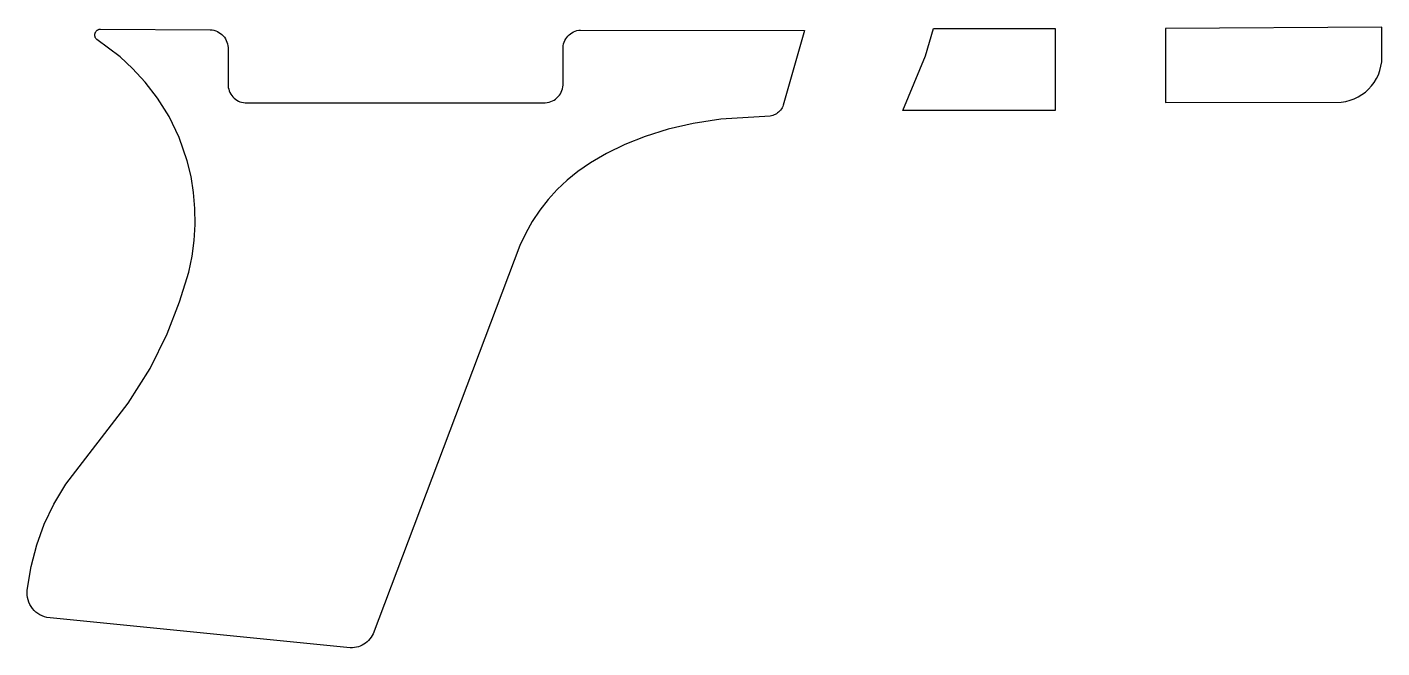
# Model space of a CAD drawing. Header units: metres. Extents: x 28 to 164, y -252 to -190.
import ezdxf

# ---------------------------------------------------------------- set-up
doc = ezdxf.new("R2010")
doc.units = ezdxf.units.M

msp = doc.modelspace()

# ---------------------------------------------------------------- linework, layer by layer
for points in [[(28.373578, -246.41048), (28.755594, -244.06098), (29.318712, -241.882676), (30.074616, -239.82172), (31.03499, -237.82401), (32.211518, -235.835698), (38.445948, -227.747322), (40.632888, -224.296478), (42.331386, -220.838268), (43.586146, -217.635328), (44.49445, -214.65921), (44.819062, -213.085426), (45.032422, -211.49691), (45.132244, -209.900012), (45.115988, -208.301336), (44.981368, -206.707486), (44.726098, -205.125066), (44.347892, -203.56068), (43.53179, -201.213466), (42.524934, -199.125332), (41.379394, -197.28688), (40.14724, -195.688204), (38.880796, -194.32016), (37.632132, -193.173096), (35.310318, -191.436498), (35.273488, -191.399668), (35.240722, -191.360806), (35.21202, -191.320166), (35.187382, -191.278002), (35.166554, -191.234568), (35.149536, -191.190118), (35.136328, -191.144652), (35.12693, -191.098678), (35.121088, -191.052196), (35.118802, -191.005714), (35.120072, -190.959232), (35.124898, -190.913004), (35.133026, -190.867284), (35.144456, -190.822326), (35.159188, -190.778384), (35.177222, -190.735712), (35.198304, -190.69431), (35.222434, -190.654686), (35.249612, -190.61684), (35.279584, -190.581026), (35.31235, -190.547752), (35.34791, -190.517018), (35.386264, -190.489078), (35.427412, -190.463932), (35.4711, -190.442088), (35.517328, -190.4238), (35.565842, -190.409322), (35.616896, -190.398654), (35.670236, -190.39205), (46.62805, -190.453264), (46.818804, -190.473076), (47.003462, -190.511176), (47.181262, -190.566802), (47.350934, -190.638938), (47.511716, -190.726568), (47.662592, -190.828676), (47.8028, -190.9445), (47.93107, -191.073024), (48.04664, -191.213232), (48.148494, -191.364362), (48.23587, -191.525398), (48.307498, -191.695324), (48.362616, -191.873124), (48.400462, -192.058036), (48.419766, -192.249044), (48.424592, -196.04355), (48.443134, -196.225414), (48.479202, -196.401436), (48.53178, -196.570854), (48.600106, -196.732652), (48.683418, -196.885814), (48.7807, -197.029578), (48.890936, -197.163182), (49.013364, -197.28561), (49.146968, -197.395846), (49.290732, -197.493128), (49.443894, -197.57644), (49.605692, -197.644766), (49.77511, -197.697344), (49.951132, -197.733412), (50.132996, -197.751954), (80.08874, -197.751954), (80.276954, -197.732904), (80.459326, -197.695566), (80.634586, -197.640956), (80.801972, -197.57009), (80.960722, -197.483984), (81.109566, -197.3834), (81.247742, -197.269354), (81.374488, -197.142608), (81.488534, -197.004432), (81.589118, -196.855588), (81.675224, -196.696838), (81.74609, -196.529452), (81.8007, -196.354192), (81.838038, -196.17182), (81.857088, -195.983606), (81.861914, -192.240154), (81.88071, -192.054226), (81.91754, -191.87414), (81.971388, -191.700912), (82.041492, -191.535558), (82.126836, -191.37884), (82.226404, -191.231774), (82.33918, -191.095376), (82.464402, -190.970408), (82.601054, -190.857886), (82.748374, -190.758572), (82.905092, -190.673736), (83.0707, -190.60414), (83.243928, -190.550546), (83.424014, -190.51397), (83.609942, -190.495428), (105.960672, -190.536068), (103.847392, -197.998588), (103.792528, -198.128636), (103.727758, -198.252334), (103.653844, -198.369428), (103.57104, -198.479664), (103.480108, -198.58228), (103.381556, -198.677276), (103.275892, -198.76389), (103.163624, -198.841868), (103.04526, -198.910956), (102.921562, -198.970646), (102.793038, -199.02043), (102.659942, -199.060054), (102.523036, -199.08901), (97.616772, -199.386952), (94.855792, -199.810878), (92.342208, -200.39457), (90.067892, -201.10958), (88.024716, -201.92746), (86.204552, -202.819508), (84.599526, -203.757022), (83.31962, -204.629766), (82.261456, -205.482444), (81.27619, -206.411322), (80.367124, -207.411574), (79.537052, -208.477866), (78.789276, -209.604864), (78.126844, -210.787488), (77.553058, -212.020658), (62.906148, -250.7742), (62.809374, -250.957334), (62.698884, -251.130054), (62.57544, -251.291598), (62.440058, -251.441712), (62.293754, -251.579888), (62.137036, -251.705364), (61.971174, -251.817632), (61.796676, -251.916184), (61.614558, -252.000512), (61.425836, -252.070108), (61.231272, -252.124464), (61.031628, -252.163072), (60.82792, -252.18517), (60.62091, -252.190504), (30.330648, -249.139202), (30.0863, -249.075702), (29.853382, -248.989088), (29.63291, -248.880884), (29.426154, -248.75236), (29.23413, -248.60504), (29.057854, -248.440194), (28.898596, -248.259346), (28.757626, -248.06402), (28.63596, -247.85574), (28.534614, -247.635776), (28.454858, -247.405398), (28.397708, -247.166384), (28.364434, -246.920004), (28.356052, -246.667528), (28.373832, -246.410734)], [(118.828312, -190.33998), (130.988308, -190.33998), (130.988308, -198.54037), (115.768882, -198.54037), (118.053104, -193.059558), (118.828566, -190.33998)], [(141.987016, -190.33998), (141.987016, -197.712584), (159.53867, -197.689216), (159.98825, -197.620636), (160.422082, -197.50913), (160.83788, -197.356984), (161.233612, -197.166484), (161.606738, -196.939662), (161.955226, -196.679058), (162.27679, -196.386958), (162.56889, -196.065394), (162.829494, -195.716906), (163.056316, -195.34378), (163.246816, -194.948048), (163.398962, -194.53225), (163.510468, -194.098418), (163.579048, -193.648838), (163.602416, -190.194946), (141.986508, -190.340234)]]:
    msp.add_lwpolyline(points)

doc.saveas('drawing.dxf')
